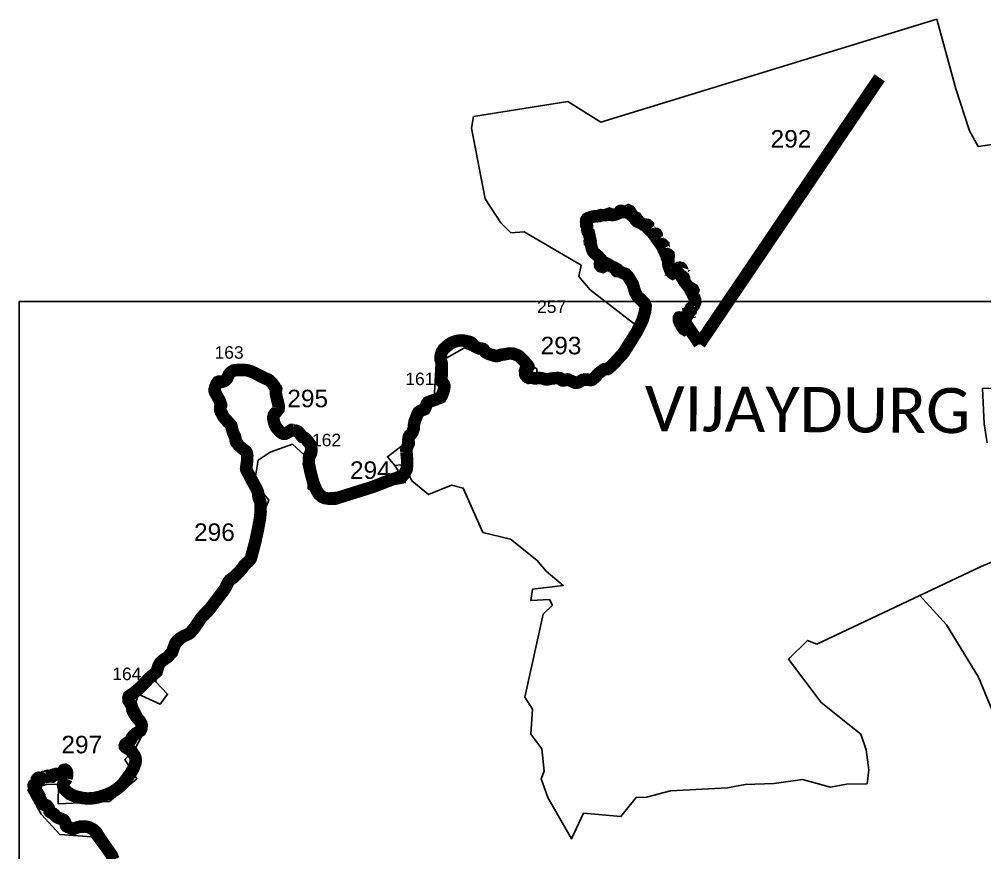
# Model space of a CAD drawing. Header units: metres. Extents: x 0 to 561379, y 0 to 4092696.
# Drawn here: x 319714 to 323576, y 1829308 to 1832639 of the extents above; entities that cross this region are included whole.
import ezdxf

# ---------------------------------------------------------------- set-up
doc = ezdxf.new("R2010")
doc.units = ezdxf.units.M
for name, color, linetype in [('ARTIFICIALLY PROTECTED', 10, 'Continuous'), ('COASTLINE', 5, 'Continuous'), ('NATURALLY PROTECTED', 3, 'Continuous'), ('UNPROTECTED', 130, 'Continuous'), ('UNPROTECTED DUE TO CREEK', 150, 'Continuous'), ('VILLAGE BOUNDRY', 32, 'Continuous'), ('VILLAGE NAME', 1, 'Continuous')]:
    doc.layers.add(name, color=color, linetype=linetype)
doc.styles.get("Standard").update_dxf_attribs({"font": 'arial.ttf'})
picture_1 = doc.add_image_def('image1.ecw', size_in_pixel=(466537, 1349983.0))

msp = doc.modelspace()

# ---------------------------------------------------------------- linework, layer by layer
at = {"layer": 'ARTIFICIALLY PROTECTED', "const_width": 50, "flags": 128}
msp.add_lwpolyline([(322435, 1831341.7), (322390.6, 1831408.3), (322374.7, 1831399.5), (322372.1, 1831401.1), (322370.1, 1831403.7), (322365.5, 1831410.7), (322359.5, 1831420.9), (322357.1, 1831425.1), (322355.4, 1831428.4), (322353, 1831434.9), (322352.7, 1831442.8), (322352.9, 1831446.5), (322353.5, 1831447.3), (322355.7, 1831447.6), (322357.8, 1831447.3), (322359.8, 1831446.7), (322361, 1831446.3), (322361.7, 1831445.7), (322362.8, 1831444.7), (322364.5, 1831444.2), (322366.9, 1831444.3), (322369, 1831444.9), (322369.9, 1831445.8), (322370.4, 1831446.5), (322374.5, 1831447.5), (322380, 1831448.9), (322382.4, 1831449.9), (322383.8, 1831451.2), (322384.8, 1831452.3), (322385.9, 1831454.2), (322386.9, 1831455.5), (322387.7, 1831456.9), (322389.2, 1831458.1), (322389.7, 1831458.6), (322390, 1831459.3), (322390.2, 1831460.1), (322390.4, 1831460.7), (322390.9, 1831461.1), (322391.4, 1831461.8), (322391.8, 1831462.7), (322392.2, 1831463.7), (322392.5, 1831464.9), (322392.4, 1831465.6), (322393.6, 1831465.9), (322395.3, 1831466.5), (322396.5, 1831467), (322397.6, 1831467.8), (322398.5, 1831468.6), (322399.1, 1831470.2), (322399, 1831470.7), (322398.4, 1831470.9), (322397.9, 1831470.8), (322397.3, 1831470.9), (322397, 1831471.8), (322397.2, 1831472.7), (322397.7, 1831473.6), (322398.9, 1831477.1), (322398.8, 1831478.5), (322398.7, 1831480.9), (322400.3, 1831484.7), (322406.8, 1831489.4), (322412.2, 1831494.8), (322414.5, 1831500.9), (322417.2, 1831505.8), (322418.1, 1831509), (322417.7, 1831517.5), (322413.4, 1831528.5), (322404, 1831546.5), (322408.9, 1831551.7), (322410.3, 1831556.1), (322408.4, 1831559.8), (322404.3, 1831562.2), (322399.9, 1831561.6), (322396.5, 1831562.7), (322389.3, 1831571.9), (322375.1, 1831590), (322372.7, 1831594.1), (322372.8, 1831599.7), (322372.9, 1831604), (322371.9, 1831606.8), (322369.8, 1831608.6), (322366.9, 1831608.6), (322363.7, 1831608.8), (322358.3, 1831616.7), (322350.4, 1831625.1), (322346.8, 1831626.2), (322351.3, 1831629.8), (322354.6, 1831629.2), (322359.1, 1831631.5), (322363.8, 1831635.4), (322364.7, 1831640), (322363.3, 1831643.2), (322360.3, 1831645.7), (322357.1, 1831646.5), (322351.9, 1831645.8), (322347, 1831642.6), (322345.4, 1831639), (322345.8, 1831634.1), (322338.1, 1831629), (322327.7, 1831623.6), (322325.8, 1831624.7), (322321.9, 1831630), (322321.7, 1831632.5), (322321.4, 1831636.5), (322319.2, 1831639.1), (322316.1, 1831641), (322314.1, 1831646.7), (322310.6, 1831656.8), (322310, 1831676.3), (322307.9, 1831680.1), (322305.6, 1831684.3), (322306.3, 1831687), (322311.9, 1831691.5), (322312.3, 1831694.8), (322311.8, 1831697.3), (322309.4, 1831699.2), (322305.9, 1831700.7), (322303.7, 1831700.4), (322300.8, 1831698.8), (322287.8, 1831726.7), (322288.8, 1831728.4), (322291.3, 1831733.1), (322291, 1831736.8), (322288.3, 1831739.4), (322284.2, 1831740.4), (322280.9, 1831738.1), (322258.9, 1831768.9), (322262, 1831772.3), (322263.6, 1831774.1), (322263.5, 1831776.6), (322263.4, 1831779), (322262.2, 1831780.8), (322260.4, 1831781.9), (322257.9, 1831782.3), (322256, 1831782.1), (322254.3, 1831781.3), (322253.2, 1831780.3), (322226.5, 1831806.6), (322228.7, 1831810.3), (322228.9, 1831815), (322226, 1831817.6), (322221.7, 1831818.3), (322216.4, 1831816.6), (322210.6, 1831818.1), (322205.3, 1831822.4), (322198.4, 1831825.4), (322186.9, 1831830.3), (322183.5, 1831833.7), (322184.1, 1831837.9), (322184.7, 1831841.7), (322181.9, 1831845.8), (322178.5, 1831847.5), (322174, 1831846.3), (322157.4, 1831859.8), (322157.6, 1831864.4), (322157.9, 1831869.7), (322155.4, 1831873.3), (322151.2, 1831875.2), (322147.4, 1831873.2), (322145, 1831869.5), (322141.5, 1831867.9), (322131.1, 1831869.1), (322126, 1831869.8), (322124.9, 1831872.3), (322122.7, 1831873.5), (322120, 1831873.6), (322117.6, 1831872.4), (322115.4, 1831869.3), (322112, 1831864.6), (322098.5, 1831859), (322087, 1831856.8), (322081.9, 1831857.3), (322079, 1831860.6), (322074.8, 1831862.2), (322070.7, 1831860.8), (322067.3, 1831857.6), (322053.5, 1831856.6), (322045.2, 1831856.1), (322041.4, 1831856.7), (322038.2, 1831855.9), (322034.9, 1831853.3), (322031.5, 1831852.2), (322026, 1831851.9), (322020.5, 1831852.4), (322008.4, 1831850.8), (321999.9, 1831848.2), (321989.9, 1831845.2), (321985.4, 1831842.5), (321981.8, 1831836.3), (321981.1, 1831830.3), (321982.5, 1831824.8), (321982.5, 1831820.4), (321982.5, 1831817.8), (321984.7, 1831815.3), (321985, 1831812), (321985.4, 1831807.5), (321985.8, 1831802.4), (321986.3, 1831795.8), (321987.2, 1831791.9), (321991.9, 1831786.7), (321996.7, 1831765.7), (321998.7, 1831756.9), (321997.4, 1831754.2), (321995.7, 1831750.6), (321996, 1831747.9), (321999.4, 1831743.8), (322000.6, 1831739), (322001.8, 1831733.7), (322004.4, 1831722.7), (322008.5, 1831712.4), (322012.1, 1831707.1), (322019.5, 1831700.9), (322028.9, 1831692.8), (322039.2, 1831681.4), (322043.8, 1831676.3), (322044, 1831673.4), (322041, 1831670.7), (322037.8, 1831667.8), (322036.3, 1831662.6), (322037.2, 1831655.9), (322040.9, 1831651.4), (322048, 1831649.5), (322053.6, 1831652.5), (322055.6, 1831655.4), (322056.7, 1831659.8), (322057.4, 1831662.4), (322057.7, 1831663.7), (322059.9, 1831664.3), (322065.1, 1831661.7), (322073.8, 1831657.2), (322085.7, 1831649.5), (322094.9, 1831646.2), (322100.8, 1831642.6), (322100.7, 1831638.2), (322102.1, 1831635.1), (322104.5, 1831632.8), (322107.3, 1831632.7), (322108.6, 1831633.3), (322140.2, 1831621), (322151.8, 1831608.2), (322168.4, 1831579.6), (322177.7, 1831547.8), (322183.8, 1831537.3)], dxfattribs=at)
at = {"layer": 'COASTLINE', "flags": 128}
msp.add_lwpolyline([(323155.3, 1832405.3), (322435, 1831341.7), (322390.6, 1831408.3), (322374.7, 1831399.5), (322372.1, 1831401.1), (322370.1, 1831403.7), (322365.5, 1831410.7), (322359.5, 1831420.9), (322357.1, 1831425.1), (322355.4, 1831428.4), (322353, 1831434.9), (322352.7, 1831442.8), (322352.9, 1831446.5), (322353.5, 1831447.3), (322355.7, 1831447.6), (322357.8, 1831447.3), (322359.8, 1831446.7), (322361, 1831446.3), (322361.7, 1831445.7), (322362.8, 1831444.7), (322364.5, 1831444.2), (322366.9, 1831444.3), (322369, 1831444.9), (322369.9, 1831445.8), (322370.4, 1831446.5), (322374.5, 1831447.5), (322380, 1831448.9), (322382.4, 1831449.9), (322383.8, 1831451.2), (322384.8, 1831452.3), (322385.9, 1831454.2), (322386.9, 1831455.5), (322387.7, 1831456.9), (322389.2, 1831458.1), (322389.7, 1831458.6), (322390, 1831459.3), (322390.2, 1831460.1), (322390.4, 1831460.7), (322390.9, 1831461.1), (322391.4, 1831461.8), (322391.8, 1831462.7), (322392.2, 1831463.7), (322392.5, 1831464.9), (322392.4, 1831465.6), (322393.6, 1831465.9), (322395.3, 1831466.5), (322396.5, 1831467), (322397.6, 1831467.8), (322398.5, 1831468.6), (322399.1, 1831470.2), (322399, 1831470.7), (322398.4, 1831470.9), (322397.9, 1831470.8), (322397.3, 1831470.9), (322397, 1831471.8), (322397.2, 1831472.7), (322397.7, 1831473.6), (322398.9, 1831477.1), (322398.8, 1831478.5), (322398.7, 1831480.9), (322400.3, 1831484.7), (322406.8, 1831489.4), (322412.2, 1831494.8), (322414.5, 1831500.9), (322417.2, 1831505.8), (322418.1, 1831509), (322417.7, 1831517.5), (322413.4, 1831528.5), (322404, 1831546.5), (322408.9, 1831551.7), (322410.3, 1831556.1), (322408.4, 1831559.8), (322404.3, 1831562.2), (322399.9, 1831561.6), (322396.5, 1831562.7), (322389.3, 1831571.9), (322375.1, 1831590), (322372.7, 1831594.1), (322372.8, 1831599.7), (322372.9, 1831604), (322371.9, 1831606.8), (322369.8, 1831608.6), (322366.9, 1831608.6), (322363.7, 1831608.8), (322358.3, 1831616.7), (322350.4, 1831625.1), (322346.8, 1831626.2), (322351.3, 1831629.8), (322354.6, 1831629.2), (322359.1, 1831631.5), (322363.8, 1831635.4), (322364.7, 1831640), (322363.3, 1831643.2), (322360.3, 1831645.7), (322357.1, 1831646.5), (322351.9, 1831645.8), (322347, 1831642.6), (322345.4, 1831639), (322345.8, 1831634.1), (322338.1, 1831629), (322327.7, 1831623.6), (322325.8, 1831624.7), (322321.9, 1831630), (322321.7, 1831632.5), (322321.4, 1831636.5), (322319.2, 1831639.1), (322316.1, 1831641), (322314.1, 1831646.7), (322310.6, 1831656.8), (322310, 1831676.3), (322307.9, 1831680.1), (322305.6, 1831684.3), (322306.3, 1831687), (322311.9, 1831691.5), (322312.3, 1831694.8), (322311.8, 1831697.3), (322309.4, 1831699.2), (322305.9, 1831700.7), (322303.7, 1831700.4), (322300.8, 1831698.8), (322287.8, 1831726.7), (322288.8, 1831728.4), (322291.3, 1831733.1), (322291, 1831736.8), (322288.3, 1831739.4), (322284.2, 1831740.4), (322280.9, 1831738.1), (322258.9, 1831768.9), (322262, 1831772.3), (322263.6, 1831774.1), (322263.5, 1831776.6), (322263.4, 1831779), (322262.2, 1831780.8), (322260.4, 1831781.9), (322257.9, 1831782.3), (322256, 1831782.1), (322254.3, 1831781.3), (322253.2, 1831780.3), (322226.5, 1831806.6), (322228.7, 1831810.3), (322228.9, 1831815), (322226, 1831817.6), (322221.7, 1831818.3), (322216.4, 1831816.6), (322210.6, 1831818.1), (322205.3, 1831822.4), (322198.4, 1831825.4), (322186.9, 1831830.3), (322183.5, 1831833.7), (322184.1, 1831837.9), (322184.7, 1831841.7), (322181.9, 1831845.8), (322178.5, 1831847.5), (322174, 1831846.3), (322157.4, 1831859.8), (322157.6, 1831864.4), (322157.9, 1831869.7), (322155.4, 1831873.3), (322151.2, 1831875.2), (322147.4, 1831873.2), (322145, 1831869.5), (322141.5, 1831867.9), (322131.1, 1831869.1), (322126, 1831869.8), (322124.9, 1831872.3), (322122.7, 1831873.5), (322120, 1831873.6), (322117.6, 1831872.4), (322115.4, 1831869.3), (322112, 1831864.6), (322098.5, 1831859), (322087, 1831856.8), (322081.9, 1831857.3), (322079, 1831860.6), (322074.8, 1831862.2), (322070.7, 1831860.8), (322067.3, 1831857.6), (322053.5, 1831856.6), (322045.2, 1831856.1), (322041.4, 1831856.7), (322038.2, 1831855.9), (322034.9, 1831853.3), (322031.5, 1831852.2), (322026, 1831851.9), (322020.5, 1831852.4), (322008.4, 1831850.8), (321999.9, 1831848.2), (321989.9, 1831845.2), (321985.4, 1831842.5), (321981.8, 1831836.3), (321981.1, 1831830.3), (321982.5, 1831824.8), (321982.5, 1831820.4), (321982.5, 1831817.8), (321984.7, 1831815.3), (321985, 1831812), (321985.4, 1831807.5), (321985.8, 1831802.4), (321986.3, 1831795.8), (321987.2, 1831791.9), (321991.9, 1831786.7), (321996.7, 1831765.7), (321998.7, 1831756.9), (321997.4, 1831754.2), (321995.7, 1831750.6), (321996, 1831747.9), (321999.4, 1831743.8), (322000.6, 1831739), (322001.8, 1831733.7), (322004.4, 1831722.7), (322008.5, 1831712.4), (322012.1, 1831707.1), (322019.5, 1831700.9), (322028.9, 1831692.8), (322039.2, 1831681.4), (322043.8, 1831676.3), (322044, 1831673.4), (322041, 1831670.7), (322037.8, 1831667.8), (322036.3, 1831662.6), (322037.2, 1831655.9), (322040.9, 1831651.4), (322048, 1831649.5), (322053.6, 1831652.5), (322055.6, 1831655.4), (322056.7, 1831659.8), (322057.4, 1831662.4), (322057.7, 1831663.7), (322059.9, 1831664.3), (322065.1, 1831661.7), (322073.8, 1831657.2), (322085.7, 1831649.5), (322094.9, 1831646.2), (322100.8, 1831642.6), (322100.7, 1831638.2), (322102.1, 1831635.1), (322104.5, 1831632.8), (322107.3, 1831632.7), (322108.6, 1831633.3), (322140.2, 1831621), (322151.8, 1831608.2), (322168.4, 1831579.6), (322177.7, 1831547.8), (322186.8, 1831532), (322204.1, 1831514.8), (322215.9, 1831503), (322219.7, 1831493.2), (322217.2, 1831471.7), (322207.3, 1831437.5), (322185.4, 1831392.3), (322131.6, 1831306.6), (322091.4, 1831262.3), (322069.1, 1831241.8), (322066.4, 1831240.9), (322063.4, 1831241.2), (322059.6, 1831241.6), (322055.1, 1831240.8), (322048.9, 1831237.5), (322032.8, 1831225.2), (322022.2, 1831214), (322008.8, 1831200.9), (322004.7, 1831198.5), (321998.8, 1831197.3), (321991.4, 1831198.5), (321976.8, 1831199.1), (321968.2, 1831198.3), (321958.6, 1831192.8), (321950.7, 1831188.3), (321945.6, 1831186.9), (321939.7, 1831186.5), (321934.9, 1831188), (321927.7, 1831191.1), (321921.4, 1831193.8), (321915.4, 1831196.4), (321910.3, 1831198.9), (321908.7, 1831199.6), (321906.6, 1831199.9), (321901.6, 1831198.8), (321896.1, 1831196.8), (321890.6, 1831195.5), (321886.8, 1831195.9), (321884.7, 1831197.2), (321882, 1831199.5), (321878.7, 1831203.7), (321876.3, 1831205), (321867.2, 1831205.4), (321854.4, 1831204.4), (321843.4, 1831203.5), (321830.6, 1831200.6), (321823.8, 1831200), (321817.2, 1831200.5), (321809.6, 1831202.8), (321803.3, 1831204.8), (321797.1, 1831205.3), (321786.6, 1831205.2), (321780.3, 1831204), (321775.6, 1831203.9), (321769.4, 1831205.6), (321763, 1831206.6), (321756.6, 1831206.2), (321751.9, 1831205.9), (321747.2, 1831208.1), (321744.3, 1831210.7), (321739.6, 1831215.9), (321737.8, 1831220), (321737.3, 1831227.4), (321737, 1831232.9), (321738.8, 1831238.9), (321742, 1831241.6), (321747.9, 1831246.5), (321750.2, 1831249.7), (321750.1, 1831252.7), (321747.9, 1831256.1), (321744.4, 1831259.9), (321738.7, 1831267.3), (321730.4, 1831275.7), (321723.5, 1831282.7), (321714.8, 1831291.5), (321708.1, 1831295.8), (321699.7, 1831299.4), (321689, 1831302.9), (321674.7, 1831303.5), (321666.8, 1831302.5), (321656.1, 1831300.2), (321647, 1831299.5), (321636.1, 1831296.7), (321630.5, 1831294.3), (321624.5, 1831293.1), (321615.2, 1831294.1), (321608.2, 1831297), (321596.9, 1831299.8), (321589.5, 1831302.9), (321580.2, 1831307.8), (321577, 1831311.1), (321573.9, 1831315.8), (321571.3, 1831319.9), (321568.2, 1831321.8), (321564.6, 1831322.8), (321560, 1831323), (321554.4, 1831323.2), (321550, 1831325.2), (321538.5, 1831330.6), (321533.2, 1831334.7), (321529, 1831339), (321523.7, 1831345.5), (321520.8, 1831347.6), (321515.9, 1831349.6), (321506.7, 1831351.7), (321494.5, 1831354.5), (321483.4, 1831355.7), (321474, 1831355.1), (321463.7, 1831353.4), (321450.5, 1831349.3), (321438.8, 1831343.7), (321433.2, 1831339.4), (321421.7, 1831330.5), (321411, 1831320.5), (321404.3, 1831309.8), (321401.3, 1831300.6), (321399.3, 1831291.5), (321399, 1831280), (321400.3, 1831274.9), (321402.8, 1831268.4), (321403.9, 1831262.2), (321403.9, 1831250.8), (321404, 1831241), (321404.1, 1831230.4), (321404.1, 1831218.2), (321402.7, 1831209.5), (321400.6, 1831203.3), (321400.3, 1831200.1), (321399.8, 1831196.3), (321401, 1831193.2), (321405.2, 1831189.7), (321409, 1831185.9), (321412.7, 1831180.2), (321414.2, 1831175.4), (321414, 1831168.4), (321412.4, 1831158.2), (321409.1, 1831148.2), (321406.9, 1831141.6), (321405.5, 1831137.4), (321402.1, 1831131.4), (321400.2, 1831128.1), (321396.7, 1831126.3), (321386.9, 1831123.3), (321378.3, 1831119.1), (321359.1, 1831112.8), (321348.5, 1831108.2), (321343.4, 1831101.6), (321340.8, 1831093.5), (321337.9, 1831084.6), (321335.7, 1831081.2), (321328.4, 1831078.2), (321317.9, 1831074), (321311.2, 1831069.1), (321306.5, 1831061.3), (321303, 1831050.6), (321295.5, 1831032.4), (321294.2, 1831025.5), (321292.7, 1831017.2), (321291.9, 1831004), (321289.8, 1830997.5), (321287.6, 1830990.5), (321282, 1830981.7), (321277.6, 1830977.9), (321275.2, 1830975.7), (321272.6, 1830971.6), (321271.5, 1830966.7), (321269.9, 1830955), (321270.4, 1830950.5), (321271.7, 1830947), (321272, 1830943.7), (321271.1, 1830941.5), (321268.6, 1830937.3), (321266.4, 1830931.6), (321262.4, 1830918.3), (321262.8, 1830908.9), (321265.5, 1830880.1), (321265.9, 1830860.6), (321263.6, 1830840.7), (321255.4, 1830823.9), (321248.1, 1830814.7), (321199.1, 1830797.6), (321125.5, 1830769.5), (321023.2, 1830737.5), (320975.7, 1830722.6), (320953.8, 1830722.9), (320936.2, 1830725.7), (320921, 1830733.5), (320912, 1830742), (320904.2, 1830755.3), (320896.4, 1830771.3), (320889.4, 1830790), (320878.9, 1830830.5), (320871.8, 1830862.9), (320872.4, 1830869.4), (320872.5, 1830879.4), (320873.1, 1830888.8), (320874.1, 1830895.8), (320875.6, 1830898.7), (320879.5, 1830901.7), (320880.9, 1830904.4), (320882.3, 1830914.7), (320882.1, 1830925.3), (320880.9, 1830933.7), (320878.2, 1830939.8), (320872, 1830948), (320866.5, 1830955.3), (320857.3, 1830965.1), (320851.7, 1830968.3), (320846.5, 1830969.9), (320843.8, 1830973), (320834.5, 1830985.8), (320828.4, 1830991.9), (320823.6, 1830994.1), (320819.3, 1830995), (320811.3, 1830995.6), (320809.1, 1830995.8), (320807.7, 1830996.9), (320805, 1830997.9), (320802.2, 1830997.8), (320799.2, 1830996.1), (320794.7, 1830991.8), (320787.9, 1830987.5), (320778.8, 1830983), (320771.2, 1830982.4), (320766.1, 1830984.2), (320757.7, 1830990.6), (320744.9, 1831004.1), (320740, 1831011), (320735.9, 1831020.4), (320733.4, 1831027.7), (320731.6, 1831035.8), (320730.1, 1831042.1), (320730.4, 1831049.5), (320732.2, 1831057), (320737.3, 1831065), (320744.8, 1831072.8), (320751.2, 1831081.3), (320752, 1831085.8), (320751.6, 1831094.5), (320748.5, 1831107.7), (320747, 1831114), (320744.2, 1831126), (320741.3, 1831138.4), (320740.4, 1831145.3), (320740, 1831149.7), (320740.6, 1831154.5), (320741.7, 1831157.7), (320742, 1831161.1), (320741.2, 1831163.2), (320737.9, 1831166.9), (320735.8, 1831170.6), (320732.8, 1831175.8), (320728.3, 1831181.6), (320723.8, 1831187.2), (320714.6, 1831196.1), (320708.3, 1831199.9), (320697.1, 1831204), (320683.7, 1831210.7), (320669.3, 1831217.9), (320656.9, 1831224.9), (320643, 1831231.1), (320625, 1831236.5), (320612.7, 1831237.5), (320593.9, 1831237.3), (320579.4, 1831237.1), (320570.9, 1831235.4), (320565.6, 1831232.2), (320558, 1831226.8), (320553.8, 1831221.5), (320547.9, 1831210.4), (320545.2, 1831203.7), (320540.8, 1831198.8), (320533.3, 1831192.8), (320526.4, 1831190.7), (320518, 1831190.7), (320511.3, 1831190.7), (320508.3, 1831189.5), (320505, 1831185.1), (320501.3, 1831177.7), (320497.6, 1831170.2), (320495.7, 1831161.3), (320495.5, 1831153.6), (320497.2, 1831148.3), (320501.1, 1831141.6), (320508.3, 1831128), (320514.2, 1831118.2), (320518.1, 1831107.5), (320519.8, 1831103), (320521.3, 1831098.8), (320521.1, 1831095.5), (320519.6, 1831092.4), (320517.8, 1831088.8), (320517.4, 1831084.7), (320517.8, 1831076.2), (320520.1, 1831070.1), (320524.5, 1831063.7), (320528.7, 1831053.9), (320531.9, 1831048.8), (320536.5, 1831044.1), (320540.8, 1831038.6), (320551.4, 1831027.8), (320558.1, 1831020.9), (320561.3, 1831016.6), (320563.3, 1831011.8), (320564.7, 1831003.6), (320569.5, 1830986.9), (320574.2, 1830976.7), (320576.8, 1830971.1), (320578.6, 1830962.8), (320579.8, 1830953.4), (320581.4, 1830949.6), (320586.2, 1830944.1), (320592.7, 1830935.3), (320599.7, 1830929.2), (320610.9, 1830919.4), (320617.4, 1830915.2), (320621.5, 1830911.7), (320623.5, 1830907.9), (320626, 1830895), (320625.5, 1830873.3), (320623, 1830855.5), (320621.4, 1830844.4), (320622.1, 1830839.1), (320627.5, 1830829), (320634.1, 1830816.6), (320644.5, 1830796.1), (320657.8, 1830772.4), (320663, 1830763), (320667.4, 1830753.3), (320669.6, 1830744.7), (320670.6, 1830731.6), (320672.3, 1830724.4), (320677.5, 1830712.1), (320678.7, 1830706.1), (320679.1, 1830701.5), (320679.2, 1830692.6), (320679.3, 1830669.7), (320676.9, 1830644.5), (320673.8, 1830627.6), (320668.6, 1830599.1), (320659.1, 1830554.8), (320646.6, 1830507.5), (320643.6, 1830496.2), (320640.8, 1830485.5), (320637.5, 1830479.4), (320631.2, 1830472.2), (320622.4, 1830465.3), (320612.9, 1830455.9), (320606.8, 1830446.2), (320598.5, 1830436.3), (320587.7, 1830425.2), (320576.3, 1830413.7), (320571.1, 1830408.4), (320564.1, 1830403.8), (320556.8, 1830398.9), (320550.8, 1830391.2), (320545.9, 1830381.7), (320537.4, 1830365), (320530.9, 1830355.1), (320521.3, 1830342.4), (320514.5, 1830333.5), (320503.7, 1830319.3), (320494.7, 1830307.4), (320476.9, 1830283.8), (320458, 1830264.3), (320442.7, 1830248.4), (320426, 1830223.7), (320413.1, 1830204.5), (320403.7, 1830193.9), (320398, 1830187.5), (320389.6, 1830181.9), (320372.7, 1830174.3), (320356.3, 1830164.4), (320344.7, 1830154.4), (320337.6, 1830144.2), (320333, 1830131.3), (320327.7, 1830116.6), (320325, 1830109.1), (320317.5, 1830101.1), (320308, 1830090.9), (320295.1, 1830081.9), (320284.6, 1830074.5), (320276.7, 1830065.9), (320271, 1830056), (320267, 1830042.8), (320263.6, 1830031.6), (320234.3, 1830006.1), (320213.4, 1829984), (320195.9, 1829966.5), (320175.3, 1829949.1), (320160.7, 1829939.2), (320152.6, 1829933.7), (320150.5, 1829927.7), (320151.2, 1829917.1), (320159.2, 1829903.3), (320162.8, 1829897.2), (320165.6, 1829887.3), (320167.6, 1829875.3), (320174.1, 1829862.7), (320182.8, 1829849.7), (320195.9, 1829835.2), (320201.9, 1829824.6), (320203.9, 1829816.9), (320202.5, 1829804.6), (320198, 1829795.4), (320179.9, 1829784.1), (320169, 1829774.6), (320163.6, 1829766.9), (320161, 1829760.7), (320156.5, 1829753.4), (320152.3, 1829750), (320145.1, 1829746.8), (320139.2, 1829742.7), (320137.4, 1829740.1), (320136.1, 1829736.1), (320136.5, 1829732.9), (320138.6, 1829730.1), (320156.1, 1829719.1), (320165.6, 1829710.5), (320174.8, 1829696.1), (320179, 1829686.6), (320180.1, 1829677), (320178.9, 1829667.1), (320170.6, 1829645), (320160.8, 1829627.9), (320130.2, 1829585.9), (320119.1, 1829574.6), (320105.7, 1829563.5), (320084.8, 1829550.1), (320062.5, 1829540.1), (320036.8, 1829531.6), (320010.8, 1829526.1), (319985.9, 1829524.8), (319963.2, 1829527.4), (319934.8, 1829534.6), (319914.7, 1829543.6), (319908.3, 1829549.5), (319898.7, 1829558.6), (319893, 1829565.9), (319890.2, 1829572.7), (319889, 1829578.4), (319890.7, 1829585.6), (319893.6, 1829591.5), (319896.9, 1829595.4), (319900.4, 1829599.5), (319902.8, 1829604.6), (319904.2, 1829611.5), (319905.9, 1829619.8), (319905.9, 1829627.9), (319904.4, 1829632.2), (319899.6, 1829638.2), (319896.8, 1829639.8), (319894.5, 1829639.7), (319892, 1829638.6), (319889.7, 1829635.5), (319885.6, 1829627.5), (319882.5, 1829624.1), (319880.2, 1829622.6), (319876.9, 1829622), (319872.9, 1829621.2), (319868.7, 1829622.1), (319864.1, 1829623), (319862.1, 1829623.3), (319860.8, 1829623.1), (319859.4, 1829622.5), (319858.4, 1829621.7), (319857.1, 1829620.7), (319856, 1829620.4), (319853, 1829620.3), (319851.1, 1829620.2), (319849.6, 1829619.6), (319848.1, 1829618.6), (319847, 1829617.4), (319846.5, 1829616), (319846.5, 1829614.2), (319846.1, 1829613), (319845.4, 1829612.5), (319841, 1829612.9), (319836.9, 1829614), (319834.7, 1829614.4), (319833.6, 1829614.3), (319832.4, 1829613.2), (319831.9, 1829612.8), (319831.3, 1829612.7), (319830.8, 1829613.2), (319830.7, 1829614.2), (319830.1, 1829614.9), (319828.9, 1829615.3), (319827.6, 1829615.6), (319826.2, 1829615.3), (319825.4, 1829614.5), (319824.3, 1829612.9), (319823.4, 1829611.8), (319821.5, 1829611.3), (319819.4, 1829611.1), (319817.1, 1829610.5), (319814.3, 1829610.4), (319813.9, 1829610.6), (319813.6, 1829610.9), (319813.3, 1829611.2), (319812.8, 1829611.3), (319812, 1829611.2), (319811.5, 1829610.9), (319811.1, 1829610.5), (319810.6, 1829610.1), (319808.5, 1829609.7), (319807, 1829609), (319805.9, 1829608.2), (319804.6, 1829606.6), (319803.6, 1829605.9), (319802.7, 1829605.2), (319801.6, 1829605.3), (319801.4, 1829605.8), (319801.1, 1829606.4), (319800.2, 1829606.8), (319797.7, 1829607.1), (319793.1, 1829607.8), (319792.1, 1829608), (319791.4, 1829607.7), (319790.3, 1829607.1), (319787.9, 1829606), (319787.1, 1829605.1), (319786.7, 1829604.5), (319786.5, 1829603.6), (319785.9, 1829603.1), (319784.8, 1829602.4), (319784.2, 1829601.5), (319784.2, 1829599.8), (319784.6, 1829597.6), (319785.2, 1829594.1), (319786, 1829592.7), (319786, 1829591.2), (319785.8, 1829589.7), (319784.9, 1829587.9), (319784.3, 1829586.5), (319784, 1829585.1), (319783.8, 1829584.2), (319782.6, 1829583.4), (319780.8, 1829582.6), (319777.1, 1829581.5), (319775, 1829580.8), (319773.1, 1829579.6), (319771.9, 1829578.5), (319771.4, 1829577), (319771.4, 1829575.7), (319772.1, 1829572.5), (319773.3, 1829570.8), (319774.9, 1829569.7), (319776.6, 1829568.7), (319776.9, 1829567.6), (319776.8, 1829565.8), (319777.1, 1829563.4), (319777.9, 1829561), (319779.2, 1829558.6), (319781, 1829557), (319781.9, 1829555.4), (319782.4, 1829553.3), (319782.6, 1829551.3), (319783, 1829550.3), (319784.4, 1829549.1), (319786.4, 1829548.3), (319788.6, 1829545.4), (319790.9, 1829541.2), (319791.7, 1829537.8), (319792.5, 1829536.7), (319794.2, 1829535.6), (319795.3, 1829533.5), (319795.6, 1829530.3), (319795.9, 1829526.9), (319796.9, 1829523.6), (319798.8, 1829520.4), (319801.6, 1829515.9), (319803.7, 1829512.4), (319804.2, 1829509.7), (319806.5, 1829504.6), (319808.2, 1829502.5), (319810.3, 1829501.3), (319814.1, 1829499.3), (319819.8, 1829498.5), (319824.1, 1829496.8), (319826.1, 1829495.1), (319830.7, 1829488.4), (319833.4, 1829482.7), (319834.5, 1829477.9), (319834.9, 1829473.8), (319835.9, 1829472.1), (319838, 1829470.5), (319843.3, 1829467.9), (319849.4, 1829465), (319852.6, 1829462.7), (319855.5, 1829459.9), (319858.3, 1829456.1), (319861.7, 1829452.4), (319864.6, 1829450.2), (319871.3, 1829447.1), (319882.2, 1829443.3), (319888.3, 1829441.2), (319892.4, 1829437.9), (319897.9, 1829429.5), (319899.2, 1829423.8), (319900.9, 1829416.6), (319902.9, 1829413.9), (319909.6, 1829410.6), (319923.6, 1829404.9), (319932.6, 1829404), (319940.3, 1829407.5), (319955.9, 1829412), (319967, 1829412.4), (319980.2, 1829412.8), (319994, 1829409.3), (320009.5, 1829401.1), (320022.9, 1829388.8), (320035.6, 1829367.2), (320052.6, 1829343), (320064.7, 1829325.7), (320083.5, 1829299)], dxfattribs=at)
at = {"layer": 'NATURALLY PROTECTED', "const_width": 50, "flags": 128}
for points in [[(322183.8, 1831537.3), (322186.8, 1831532), (322204.1, 1831514.8), (322215.9, 1831503), (322219.7, 1831493.2), (322217.2, 1831471.7), (322207.3, 1831437.5), (322185.4, 1831392.3), (322131.6, 1831306.6), (322091.4, 1831262.3), (322069.1, 1831241.8), (322066.4, 1831240.9), (322063.4, 1831241.2), (322059.6, 1831241.6), (322055.1, 1831240.8), (322048.9, 1831237.5), (322032.8, 1831225.2), (322022.2, 1831214), (322008.8, 1831200.9), (322004.7, 1831198.5), (321998.8, 1831197.3), (321991.4, 1831198.5), (321976.8, 1831199.1), (321968.2, 1831198.3), (321958.6, 1831192.8), (321950.7, 1831188.3), (321945.6, 1831186.9), (321939.7, 1831186.5), (321934.9, 1831188), (321927.7, 1831191.1), (321921.4, 1831193.8), (321915.4, 1831196.4), (321910.3, 1831198.9), (321908.7, 1831199.6), (321906.6, 1831199.9), (321901.6, 1831198.8), (321896.1, 1831196.8), (321890.6, 1831195.5), (321886.8, 1831195.9), (321884.7, 1831197.2), (321882, 1831199.5), (321878.7, 1831203.7), (321876.3, 1831205), (321867.2, 1831205.4), (321854.4, 1831204.4), (321843.4, 1831203.5), (321830.6, 1831200.6), (321823.8, 1831200), (321817.2, 1831200.5), (321809.6, 1831202.8), (321803.3, 1831204.8), (321797.1, 1831205.3), (321786.6, 1831205.2), (321780.3, 1831204), (321775.6, 1831203.9), (321769.4, 1831205.6), (321763, 1831206.6), (321756.6, 1831206.2), (321751.9, 1831205.9), (321747.2, 1831208.1), (321744.3, 1831210.7), (321739.6, 1831215.9), (321737.8, 1831220), (321737.3, 1831227.4), (321737, 1831232.9), (321738.8, 1831238.9), (321742, 1831241.6), (321746, 1831244.9)], [(320810.5, 1830995.7), (320809.1, 1830995.8), (320807.7, 1830996.9), (320805, 1830997.9), (320802.2, 1830997.8), (320799.2, 1830996.1), (320794.7, 1830991.8), (320787.9, 1830987.5), (320778.8, 1830983), (320771.2, 1830982.4), (320766.1, 1830984.2), (320757.7, 1830990.6), (320744.9, 1831004.1), (320740, 1831011), (320735.9, 1831020.4), (320733.4, 1831027.7), (320731.6, 1831035.8), (320730.1, 1831042.1), (320730.4, 1831049.5), (320732.2, 1831057), (320737.3, 1831065), (320744.8, 1831072.8), (320751.2, 1831081.3), (320751.6, 1831083.8)], [(320599.7, 1830929.2), (320610.9, 1830919.4), (320617.4, 1830915.2), (320621.5, 1830911.7), (320623.5, 1830907.9), (320626, 1830895), (320625.5, 1830873.3), (320623, 1830855.5), (320621.4, 1830844.4), (320622.1, 1830839.1), (320627.5, 1830829), (320634.1, 1830816.6), (320644.5, 1830796.1), (320657.8, 1830772.4), (320663, 1830763), (320667.4, 1830753.3), (320669.6, 1830744.7), (320670.6, 1830731.6), (320672.3, 1830724.4), (320677.5, 1830712.1), (320678.7, 1830706.1), (320679.1, 1830701.5), (320679.2, 1830692.6), (320679.3, 1830669.7), (320676.9, 1830644.5), (320673.8, 1830627.6), (320668.6, 1830599.1), (320659.1, 1830554.8), (320646.6, 1830507.5), (320643.6, 1830496.2), (320640.8, 1830485.5), (320637.5, 1830479.4), (320631.2, 1830472.2), (320622.4, 1830465.3), (320612.9, 1830455.9), (320606.8, 1830446.2), (320598.5, 1830436.3), (320587.7, 1830425.2), (320576.3, 1830413.7), (320571.1, 1830408.4), (320564.1, 1830403.8), (320556.8, 1830398.9), (320550.8, 1830391.2), (320545.9, 1830381.7), (320537.4, 1830365), (320530.9, 1830355.1), (320521.3, 1830342.4), (320514.5, 1830333.5), (320503.7, 1830319.3), (320494.7, 1830307.4), (320476.9, 1830283.8), (320458, 1830264.3), (320442.7, 1830248.4), (320426, 1830223.7), (320422.9, 1830219.1)], [(321262.8, 1830908.9), (321265.5, 1830880.1), (321265.9, 1830860.6), (321263.6, 1830840.7), (321255.4, 1830823.9), (321248.1, 1830814.7), (321199.1, 1830797.6), (321125.5, 1830769.5), (321023.2, 1830737.5), (320975.7, 1830722.6), (320953.8, 1830722.9), (320936.2, 1830725.7), (320921, 1830733.5), (320912, 1830742), (320904.2, 1830755.3), (320896.4, 1830771.3), (320889.4, 1830790), (320881.2, 1830821.7)], [(320164.1, 1829711.8), (320165.6, 1829710.5), (320174.8, 1829696.1), (320179, 1829686.6), (320180.1, 1829677), (320178.9, 1829667.1), (320170.6, 1829645), (320160.8, 1829627.9), (320130.2, 1829585.9), (320119.1, 1829574.6), (320105.7, 1829563.5), (320084.8, 1829550.1), (320062.5, 1829540.1), (320036.8, 1829531.6), (320010.8, 1829526.1), (319985.9, 1829524.8), (319963.2, 1829527.4), (319934.8, 1829534.6), (319914.7, 1829543.6), (319908.3, 1829549.5), (319898.7, 1829558.6), (319893, 1829565.9), (319890.2, 1829572.7), (319889, 1829578.4), (319890.7, 1829585.6), (319893.6, 1829591.5), (319896.9, 1829595.4), (319900.4, 1829599.5), (319902.8, 1829604.6)], [(319902.8, 1829604.6), (319904.2, 1829611.5), (319905.9, 1829619.8), (319905.9, 1829627.9), (319904.4, 1829632.2), (319899.6, 1829638.2), (319896.8, 1829639.8), (319894.5, 1829639.7), (319892, 1829638.6), (319889.7, 1829635.5), (319885.6, 1829627.5), (319882.5, 1829624.1), (319880.2, 1829622.6), (319876.9, 1829622), (319872.9, 1829621.2), (319868.7, 1829622.1), (319864.1, 1829623), (319862.1, 1829623.3), (319860.8, 1829623.1), (319859.4, 1829622.5), (319858.4, 1829621.7), (319857.1, 1829620.7), (319856, 1829620.4), (319853, 1829620.3), (319851.1, 1829620.2), (319849.6, 1829619.6), (319848.1, 1829618.6), (319847, 1829617.4), (319846.5, 1829616), (319846.5, 1829614.2), (319846.1, 1829613), (319845.4, 1829612.5), (319841, 1829612.9), (319836.9, 1829614), (319834.7, 1829614.4), (319833.6, 1829614.3), (319832.4, 1829613.2), (319831.9, 1829612.8), (319831.3, 1829612.7), (319830.8, 1829613.2), (319830.7, 1829614.2), (319830.1, 1829614.9), (319828.9, 1829615.3), (319827.6, 1829615.6), (319826.2, 1829615.3), (319825.4, 1829614.5), (319824.3, 1829612.9), (319823.4, 1829611.8), (319821.5, 1829611.3), (319819.4, 1829611.1), (319817.1, 1829610.5), (319814.3, 1829610.4), (319813.9, 1829610.6), (319813.6, 1829610.9), (319813.3, 1829611.2), (319812.8, 1829611.3), (319812, 1829611.2), (319811.5, 1829610.9), (319811.1, 1829610.5), (319810.6, 1829610.1), (319808.5, 1829609.7), (319807, 1829609), (319805.9, 1829608.2), (319804.6, 1829606.6), (319803.6, 1829605.9), (319802.7, 1829605.2), (319801.6, 1829605.3), (319801.4, 1829605.8), (319801.1, 1829606.4), (319800.2, 1829606.8), (319797.7, 1829607.1), (319793.1, 1829607.8), (319792.1, 1829608), (319791.4, 1829607.7), (319790.3, 1829607.1), (319787.9, 1829606), (319787.1, 1829605.1), (319786.7, 1829604.5), (319786.5, 1829603.6), (319785.9, 1829603.1), (319784.8, 1829602.4), (319784.2, 1829601.5), (319784.2, 1829599.8), (319784.6, 1829597.6), (319785.2, 1829594.1), (319786, 1829592.7), (319786, 1829591.2), (319785.8, 1829589.7), (319784.9, 1829587.9), (319784.3, 1829586.5), (319784, 1829585.1), (319783.8, 1829584.2), (319782.6, 1829583.4), (319780.8, 1829582.6), (319777.1, 1829581.5), (319775, 1829580.8), (319773.1, 1829579.6), (319771.9, 1829578.5), (319771.4, 1829577), (319771.4, 1829575.7), (319772.1, 1829572.5), (319773.3, 1829570.8), (319774.9, 1829569.7), (319776.6, 1829568.7), (319776.9, 1829567.6), (319776.8, 1829565.8), (319777.1, 1829563.4), (319777.9, 1829561), (319779.2, 1829558.6), (319781, 1829557), (319781.9, 1829555.4), (319782.4, 1829553.3), (319782.6, 1829551.3), (319783, 1829550.3), (319784.4, 1829549.1), (319786.4, 1829548.3), (319788.6, 1829545.4), (319790.9, 1829541.2), (319791.7, 1829537.8), (319792.5, 1829536.7), (319794.2, 1829535.6), (319795.3, 1829533.5), (319795.6, 1829530.3), (319795.9, 1829526.9), (319796.9, 1829523.6), (319798.8, 1829520.4), (319801.6, 1829515.9), (319803.7, 1829512.4), (319804.2, 1829509.7), (319806.5, 1829504.6), (319808.2, 1829502.5), (319810.3, 1829501.3), (319814.1, 1829499.3), (319819.8, 1829498.5), (319824.1, 1829496.8), (319826.1, 1829495.1), (319830.7, 1829488.4), (319833.4, 1829482.7), (319834.5, 1829477.9), (319834.9, 1829473.8), (319835.9, 1829472.1), (319838, 1829470.5), (319843.3, 1829467.9), (319849.4, 1829465), (319852.6, 1829462.7), (319855.5, 1829459.9), (319858.3, 1829456.1), (319861.7, 1829452.4), (319864.6, 1829450.2), (319871.3, 1829447.1), (319882.2, 1829443.3), (319888.3, 1829441.2), (319892.4, 1829437.9), (319897.9, 1829429.5), (319899.2, 1829423.8), (319900.9, 1829416.6), (319902.9, 1829413.9), (319909.6, 1829410.6), (319923.6, 1829404.9), (319932.6, 1829404), (319937.4, 1829406.2)], [(319937.4, 1829406.2), (319940.3, 1829407.5), (319955.9, 1829412), (319967, 1829412.4), (319980.2, 1829412.8), (319994, 1829409.3), (320009.5, 1829401.1), (320022.9, 1829388.8), (320035.6, 1829367.2), (320052.6, 1829343), (320064.7, 1829325.7), (320083.5, 1829299), (320091.5, 1829280.2)]]:
    msp.add_lwpolyline(points, dxfattribs=at)
at = {"layer": 'UNPROTECTED', "const_width": 50, "flags": 128}
for points in [[(321746, 1831244.9), (321747.9, 1831246.5), (321750.2, 1831249.7), (321750.1, 1831252.7), (321747.9, 1831256.1), (321744.4, 1831259.9), (321738.7, 1831267.3), (321730.4, 1831275.7), (321723.5, 1831282.7), (321714.8, 1831291.5), (321708.1, 1831295.8), (321699.7, 1831299.4), (321689, 1831302.9), (321674.7, 1831303.5), (321666.8, 1831302.5), (321656.1, 1831300.2), (321647, 1831299.5), (321636.1, 1831296.7), (321630.5, 1831294.3), (321624.5, 1831293.1), (321615.2, 1831294.1), (321608.2, 1831297), (321596.9, 1831299.8), (321589.5, 1831302.9), (321580.2, 1831307.8), (321577, 1831311.1), (321573.9, 1831315.8), (321571.3, 1831319.9), (321568.2, 1831321.8), (321564.6, 1831322.8), (321560, 1831323), (321554.4, 1831323.2), (321550, 1831325.2), (321538.5, 1831330.6), (321533.2, 1831334.7), (321529, 1831339), (321523.7, 1831345.5), (321520.8, 1831347.6), (321515.9, 1831349.6), (321506.7, 1831351.7), (321494.5, 1831354.5), (321483.4, 1831355.7), (321474, 1831355.1), (321463.7, 1831353.4), (321450.5, 1831349.3), (321438.8, 1831343.7), (321433.2, 1831339.4), (321421.7, 1831330.5), (321411, 1831320.5), (321404.3, 1831309.8), (321401.3, 1831300.6), (321399.3, 1831291.5), (321399, 1831280), (321400.3, 1831274.9), (321402.8, 1831268.4), (321403.9, 1831262.2), (321403.9, 1831250.8), (321404, 1831241), (321404.1, 1831230.4), (321404.1, 1831218.2), (321402.7, 1831209.5), (321400.6, 1831203.3), (321400.3, 1831200.1), (321399.8, 1831196.3), (321401, 1831193.2), (321405.2, 1831189.7), (321409, 1831185.9), (321412.7, 1831180.2), (321414.2, 1831175.4), (321414, 1831168.4), (321412.4, 1831158.2), (321409.1, 1831148.2), (321406.9, 1831141.6), (321405.5, 1831137.4), (321402.1, 1831131.4), (321400.2, 1831128.1), (321396.7, 1831126.3), (321386.9, 1831123.3), (321378.3, 1831119.1), (321359.1, 1831112.8), (321348.5, 1831108.2), (321343.4, 1831101.6), (321340.8, 1831093.5), (321337.9, 1831084.6), (321335.7, 1831081.2), (321328.4, 1831078.2), (321317.9, 1831074), (321311.2, 1831069.1), (321306.5, 1831061.3), (321303, 1831050.6), (321295.5, 1831032.4), (321294.2, 1831025.5), (321292.7, 1831017.2), (321291.9, 1831004), (321289.8, 1830997.5), (321287.6, 1830990.5), (321282, 1830981.7), (321277.6, 1830977.9), (321275.2, 1830975.7), (321272.6, 1830971.6), (321271.5, 1830966.7), (321269.9, 1830955), (321270.4, 1830950.5), (321271.7, 1830947), (321272, 1830943.7), (321271.1, 1830941.5), (321268.6, 1830937.3), (321266.4, 1830931.6), (321262.4, 1830918.3), (321262.8, 1830908.9), (321262.8, 1830908.8)], [(320751.6, 1831083.8), (320752, 1831085.8), (320751.6, 1831094.5), (320748.5, 1831107.7), (320747, 1831114), (320744.2, 1831126), (320741.3, 1831138.4), (320740.4, 1831145.3), (320740, 1831149.7), (320740.6, 1831154.5), (320741.7, 1831157.7), (320742, 1831161.1), (320741.2, 1831163.2), (320737.9, 1831166.9), (320735.8, 1831170.6), (320732.8, 1831175.8), (320728.3, 1831181.6), (320723.8, 1831187.2), (320714.6, 1831196.1), (320708.3, 1831199.9), (320697.1, 1831204), (320683.7, 1831210.7), (320669.3, 1831217.9), (320656.9, 1831224.9), (320643, 1831231.1), (320625, 1831236.5), (320612.7, 1831237.5), (320593.9, 1831237.3), (320579.4, 1831237.1), (320570.9, 1831235.4), (320565.6, 1831232.2), (320558, 1831226.8), (320553.8, 1831221.5), (320547.9, 1831210.4), (320545.2, 1831203.7), (320540.8, 1831198.8), (320533.3, 1831192.8), (320526.4, 1831190.7), (320518, 1831190.7), (320511.3, 1831190.7), (320508.3, 1831189.5), (320505, 1831185.1), (320501.3, 1831177.7), (320497.6, 1831170.2), (320495.7, 1831161.3), (320495.5, 1831153.6), (320497.2, 1831148.3), (320501.1, 1831141.6), (320508.3, 1831128), (320514.2, 1831118.2), (320518.1, 1831107.5), (320519.8, 1831103), (320521.3, 1831098.8), (320521.1, 1831095.5), (320519.6, 1831092.4), (320517.8, 1831088.8), (320517.4, 1831084.7), (320517.8, 1831076.2), (320520.1, 1831070.1), (320524.5, 1831063.7), (320528.7, 1831053.9), (320531.9, 1831048.8), (320536.5, 1831044.1), (320540.8, 1831038.6), (320551.4, 1831027.8), (320558.1, 1831020.9), (320561.3, 1831016.6), (320563.3, 1831011.8), (320564.7, 1831003.6), (320569.5, 1830986.9), (320574.2, 1830976.7), (320576.8, 1830971.1), (320578.6, 1830962.8), (320579.8, 1830953.4), (320581.4, 1830949.6), (320586.2, 1830944.1), (320592.7, 1830935.3), (320599.7, 1830929.2)], [(320881.2, 1830821.7), (320878.9, 1830830.5), (320871.8, 1830862.9), (320872.4, 1830869.4), (320872.5, 1830879.4), (320873.1, 1830888.8), (320874.1, 1830895.8), (320875.6, 1830898.7), (320879.5, 1830901.7), (320880.9, 1830904.4), (320882.3, 1830914.7), (320882.1, 1830925.3), (320880.9, 1830933.7), (320878.2, 1830939.8), (320872, 1830948), (320866.5, 1830955.3), (320857.3, 1830965.1), (320851.7, 1830968.3), (320846.5, 1830969.9), (320843.8, 1830973), (320834.5, 1830985.8), (320828.4, 1830991.9), (320823.6, 1830994.1), (320819.3, 1830995), (320811.3, 1830995.6), (320810.5, 1830995.7)], [(320164.1, 1829711.8), (320156.1, 1829719.1), (320138.6, 1829730.1), (320136.5, 1829732.9), (320136.1, 1829736.1), (320137.4, 1829740.1), (320139.2, 1829742.7), (320145.1, 1829746.8), (320152.3, 1829750), (320156.5, 1829753.4), (320161, 1829760.7), (320163.6, 1829766.9), (320169, 1829774.6), (320179.9, 1829784.1), (320198, 1829795.4), (320202.5, 1829804.6), (320203.9, 1829816.9), (320201.9, 1829824.6), (320195.9, 1829835.2), (320182.8, 1829849.7), (320174.1, 1829862.7), (320167.6, 1829875.3), (320165.6, 1829887.3), (320162.8, 1829897.2), (320151.2, 1829917.1), (320150.5, 1829927.7), (320152.6, 1829933.7), (320176.5, 1829950.1), (320195.9, 1829966.5), (320234.3, 1830006.1), (320263.6, 1830031.6), (320271, 1830056), (320276.7, 1830065.9), (320284.6, 1830074.5), (320308, 1830090.9), (320325, 1830109.1), (320337.6, 1830144.2), (320344.7, 1830154.4), (320356.3, 1830164.4), (320372.7, 1830174.3), (320389.6, 1830181.9), (320398, 1830187.5), (320413.1, 1830204.5), (320422.9, 1830219.1)]]:
    msp.add_lwpolyline(points, dxfattribs=at)
at = {"layer": 'UNPROTECTED DUE TO CREEK', "const_width": 50, "flags": 128}
msp.add_lwpolyline([(322435, 1831341.7), (323155.3, 1832405.3)], dxfattribs=at)
at = {"layer": 'VILLAGE BOUNDRY'}
for points in [[(323876.4, 1830585.5, 0), (323561.8, 1830451.9, 0), (323316, 1830336, 0), (322903.6, 1830141.5, 0), (322867.5, 1830157, 0), (322791.2, 1830081.1, 0), (322921.1, 1829909, 0), (323080.8, 1829781.7, 0), (323101.8, 1829720, 0), (323112.3, 1829638.8, 0), (323104.9, 1829583.8, 0), (323023.3, 1829581.9, 0), (322958.4, 1829570.5, 0), (322846.7, 1829600.3, 0), (322733.8, 1829585, 0), (322617.4, 1829580.6, 0), (322546.9, 1829567.9, 0), (322319.3, 1829555.4, 0), (322222.7, 1829530.6, 0), (322181.1, 1829529.2, 0), (322120.4, 1829452.7, 0), (321971.3, 1829466.2, 0), (321922.3, 1829363.1, 0), (321828.5, 1829529, 0), (321801.1, 1829603.8, 0), (321813.5, 1829634.3, 0), (321803.6, 1829723.4, 0), (321760.2, 1829782.3, 0), (321766.5, 1829881.3, 0), (321736.2, 1829929.4, 0), (321809.5, 1830261.8, 0), (321846.7, 1830298.1, 0), (321834.7, 1830320, 0), (321760.7, 1830316.3, 0), (321766.8, 1830361.2, 0), (321890, 1830376.3, 0), (321821.2, 1830432.9, 0), (321784.1, 1830478.1, 0), (321679.4, 1830561.9, 0), (321568.3, 1830588.2, 0), (321489.7, 1830765.5, 0), (321442.8, 1830777.1, 0), (321351.4, 1830739.5, 0), (321284.1, 1830794.7, 0), (321252.7, 1830859.8, 0), (321216.2, 1830855.2, 0), (321186.9, 1830891.1, 0), (321256.7, 1830943.8, 0), (321373.8, 1831123.6, 0), (321381.7, 1831262.8, 0), (321494.5, 1831325.7, 0), (321604.9, 1831284.6, 0), (321711.8, 1831289.3, 0), (321783.9, 1831242, 0), (321782.6, 1831199.7, 0), (321953.8, 1831205.6, 0), (322032.3, 1831213.2, 0), (322141.1, 1831299.8, 0), (322183.6, 1831413.9, 0), (321997.2, 1831557.5, 0), (321951.9, 1831610.9, 0), (321961.1, 1831657, 0), (321734.1, 1831789.5, 0), (321680.3, 1831785.4, 0), (321639.6, 1831825.8, 0), (321577.2, 1831921.1, 0), (321523.4, 1832204, 0), (321531.2, 1832250.6, 0), (321907.8, 1832310.9, 0), (322039.7, 1832228.2, 0), (323383.6, 1832639.1, 0), (323459.6, 1832361.3, 0), (323515.2, 1832193.6, 0), (323549.7, 1832131.4, 0), (323661.1, 1832146.5, 0)], [(323750, 1831167, 0), (323566.5, 1831163.5, 0), (323573.7, 1831022.7, 0), (323585.2, 1830946.5, 0)], [(320078, 1829271.2, 0), (320004.4, 1829371, 0), (319875.7, 1829381.2, 0), (319802, 1829462.2, 0), (319748.9, 1829559.5, 0), (319823.2, 1829581.1, 0), (319871.6, 1829582.1, 0), (319870.2, 1829503.2, 0), (320074.8, 1829512.9, 0), (320184.6, 1829603.7, 0), (320136.1, 1829681.1, 0), (320177.4, 1829724.7, 0), (320225.4, 1829814.9, 0), (320179.9, 1829904.9, 0), (320190, 1829942.3, 0), (320278.1, 1829902.1, 0), (320307.1, 1829942.1, 0), (320260.2, 1829990.8, 0), (320267.4, 1830046.9, 0), (320324.8, 1830090.7, 0), (320355, 1830129.8, 0), (320486, 1830258.7, 0), (320499.8, 1830290.3, 0), (320627.2, 1830459.3, 0), (320670.2, 1830551.5, 0), (320674.4, 1830627.2, 0), (320711.9, 1830717.2, 0), (320655.4, 1830789.3, 0), (320669.5, 1830876.6, 0), (320717.4, 1830909.1, 0), (320807.1, 1830940.5, 0), (320872.1, 1830880.8, 0), (320870, 1830762.6, 0), (320916.4, 1830743.5, 0), (321076.2, 1830754.3, 0), (321258.6, 1830788.4, 0), (321216.2, 1830855.2, 0), (321252.7, 1830859.8, 0), (321284.1, 1830794.7, 0), (321351.4, 1830739.5, 0), (321442.8, 1830777.1, 0), (321489.7, 1830765.5, 0), (321568.3, 1830588.2, 0), (321679.4, 1830561.9, 0), (321784.1, 1830478.1, 0), (321821.2, 1830432.9, 0), (321890, 1830376.3, 0), (321766.8, 1830361.2, 0), (321760.7, 1830316.3, 0), (321834.7, 1830320, 0), (321846.7, 1830298.1, 0), (321809.5, 1830261.8, 0), (321736.2, 1829929.4, 0), (321766.5, 1829881.3, 0), (321760.2, 1829782.3, 0), (321803.6, 1829723.4, 0), (321813.5, 1829634.3, 0), (321801.1, 1829603.8, 0), (321828.5, 1829529, 0), (321922.3, 1829363.1, 0), (321971.3, 1829466.2, 0), (322120.4, 1829452.7, 0), (322181.1, 1829529.2, 0), (322222.7, 1829530.6, 0), (322319.3, 1829555.4, 0), (322546.9, 1829567.9, 0), (322617.4, 1829580.6, 0), (322733.8, 1829585, 0), (322846.7, 1829600.3, 0), (322958.4, 1829570.5, 0), (323023.3, 1829581.9, 0), (323104.9, 1829583.8, 0), (323112.3, 1829638.8, 0), (323101.8, 1829720, 0), (323080.8, 1829781.7, 0), (322921.1, 1829909, 0), (322791.2, 1830081.1, 0), (322867.5, 1830157, 0), (322903.6, 1830141.5, 0), (323316, 1830336, 0), (323423.2, 1830219.3, 0), (323551.3, 1830009.2, 0), (323638.9, 1829797.1, 0)]]:
    msp.add_polyline3d(points, dxfattribs=at)

# ---------------------------------------------------------------- texts
at = {"layer": 'ARTIFICIALLY PROTECTED', "insert": (321785.2, 1831515.7), "char_height": 50, "attachment_point": 1}
msp.add_mtext_dynamic_manual_height_columns('257', width=84.374, gutter_width=1, heights=[74.2], dxfattribs=at)
at = {"layer": 'NATURALLY PROTECTED', "char_height": 70, "attachment_point": 1}
for s, width, insert in [('292', 95.172, (322719.2, 1832196.4)), ('293', 95.172, (321799.3, 1831370.2)), ('295', 95.172, (320786.1, 1831158.7)), ('294', 95.172, (321036.8, 1830872.3)), ('296', 91.948, (320413.1, 1830624.4)), ('297', 145.682, (319882.4, 1829775.4))]:
    msp.add_mtext_dynamic_manual_height_columns(s, width=width, gutter_width=1, heights=[0], dxfattribs=dict(at, insert=insert))
at = {"layer": 'UNPROTECTED', "char_height": 50, "attachment_point": 1}
for s, insert in [('\\pxt1;163', (320495, 1831332.6)), ('\\pxt1;161', (321258, 1831227.1)), ('\\pxt1;162', (320885, 1830982.6)), ('\\pxt1;164', (320086, 1830048.1))]:
    msp.add_mtext_dynamic_manual_height_columns(s, width=70.183, gutter_width=1, heights=[0], dxfattribs=dict(at, insert=insert))
at = {"layer": 'VILLAGE NAME', "insert": (322216.3, 1831173.8), "char_height": 180.345, "attachment_point": 1, "rotation": 359.6139}
msp.add_mtext_dynamic_manual_height_columns('{\\fCalibri|b0|i0|c0|p34;VIJAYDURG}', width=1115.443, gutter_width=901.7, heights=[0], dxfattribs=at)

# ---------------------------------------------------------------- pictures from other files: only their frames are drawn
image = msp.add_image(picture_1, insert=(319714.2, 1791012.4), size_in_units=(13996.1, 40499.5))
image.dxf.flags = 7

doc.saveas('drawing.dxf')
